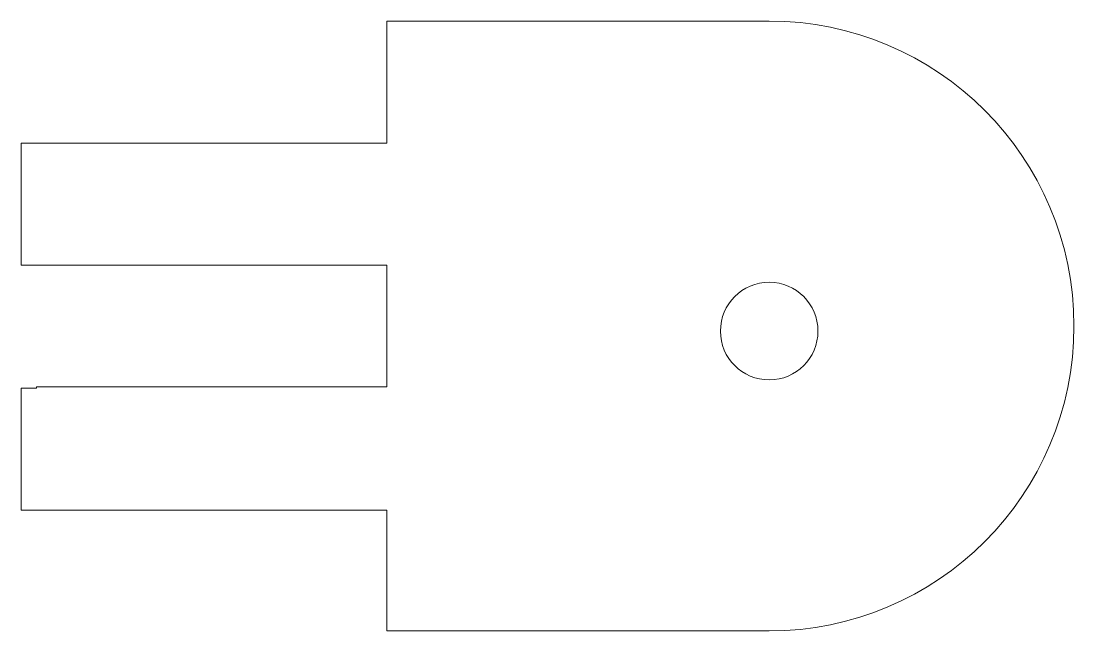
# Model space of a CAD drawing. Header units: inches. Extents: x 83.6 to 126.8, y -161 to -136.
import ezdxf

# ---------------------------------------------------------------- set-up
doc = ezdxf.new("R2010")
doc.units = ezdxf.units.IN
doc.header["$MEASUREMENT"] = 0
doc.layers.add('Layer 1', color=7, linetype='Continuous')

msp = doc.modelspace()

# ---------------------------------------------------------------- linework, layer by layer
at = {"layer": 'Layer 1', "color": 250, "lineweight": 5}
for points, knots in [([(114.284, -136.045), (114.151, -136.045), (114.02, -136.051), (113.889, -136.055), (113.889, -136.055), (98.598, -136.055), (98.598, -136.055), (98.598, -136.055), (98.598, -141.055), (98.598, -141.055), (98.598, -141.055), (84.226, -141.055), (84.226, -141.055), (84.226, -141.055), (83.598, -141.055), (83.598, -141.055), (83.598, -141.055), (83.598, -146.054), (83.598, -146.054), (83.598, -146.054), (98.598, -146.054), (98.598, -146.054), (98.598, -146.054), (98.598, -151.044), (98.598, -151.044), (98.598, -151.044), (84.226, -151.044), (84.226, -151.044), (84.226, -151.044), (84.226, -151.096), (84.226, -151.096), (84.226, -151.096), (83.598, -151.096), (83.598, -151.096), (83.598, -151.096), (83.598, -156.096), (83.598, -156.096), (83.598, -156.096), (98.598, -156.096), (98.598, -156.096), (98.598, -156.096), (98.598, -161.034), (98.598, -161.034), (98.598, -161.034), (113.889, -161.034), (113.889, -161.034), (114.02, -161.039), (114.151, -161.044), (114.284, -161.044), (121.187, -161.044), (126.784, -155.448), (126.784, -148.545), (126.784, -141.641), (121.187, -136.045), (114.284, -136.045)], [0, 0, 0, 0, 1, 1, 1, 2, 2, 2, 3, 3, 3, 4, 4, 4, 5, 5, 5, 6, 6, 6, 7, 7, 7, 8, 8, 8, 9, 9, 9, 10, 10, 10, 11, 11, 11, 12, 12, 12, 13, 13, 13, 14, 14, 14, 15, 15, 15, 16, 16, 16, 17, 17, 17, 18, 18, 18, 18]), ([(116.284, -148.753), (116.284, -149.858), (115.389, -150.753), (114.284, -150.753), (113.18, -150.753), (112.284, -149.858), (112.284, -148.753), (112.284, -147.649), (113.18, -146.753), (114.284, -146.753), (115.389, -146.753), (116.284, -147.649), (116.284, -148.753)], [0, 0, 0, 0, 1, 1, 1, 2, 2, 2, 3, 3, 3, 4, 4, 4, 4])]:
    msp.add_open_spline(points, degree=3, knots=knots, dxfattribs=at)

doc.saveas('drawing.dxf')
